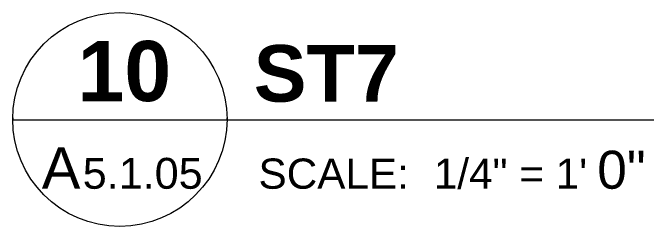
# Model space of a CAD drawing. Header units: inches. Extents: x -6061 to 13621, y -296 to 7483.
# Drawn here: x 12192.2 to 12298.8, y 52.8 to 88.8 of the extents above; entities that cross this region are included whole.
import ezdxf

# ---------------------------------------------------------------- set-up
doc = ezdxf.new("R2010")
doc.units = ezdxf.units.IN
doc.header["$MEASUREMENT"] = 0
doc.layers.get('0').update_dxf_attribs({"linetype": 'CONTINUOUS'})
doc.styles.add('Arial$001H0', font='arial.ttf')
doc.styles.add('Arial$101H0', font='arialbd.ttf')

msp = doc.modelspace()

# ---------------------------------------------------------------- linework, layer by layer
at = {"color": 7, "linetype": 'Continuous', "lineweight": 9, "true_color": 0x000007}
msp.add_line((12192.24714, 70.73809), (12392.95393, 70.73809), dxfattribs=at)
for points in [[(12192.24714, 70.81818), (12192.24714, 80.7494), (12200.25619, 88.75845), (12210.2675, 88.75845)], [(12210.2675, 88.75845), (12220.19872, 88.75845), (12228.20777, 80.7494), (12228.28786, 70.81818)], [(12192.24714, 70.81818), (12192.24714, 71.13854), (12192.24714, 71.13854), (12192.24714, 70.81818)], [(12210.2675, 52.79781), (12200.25619, 52.79781), (12192.24714, 60.88696), (12192.24714, 70.81818)], [(12228.28786, 70.81818), (12228.28786, 60.88696), (12220.19872, 52.79781), (12210.2675, 52.79781)], [(12228.28786, 70.81818), (12228.28786, 71.13854), (12228.28786, 71.13854), (12228.28786, 70.81818)]]:
    msp.add_open_spline(points, degree=3, dxfattribs=at)

# ---------------------------------------------------------------- texts
at = {"color": 7, "true_color": 0x000007}
for s, height, style, p in [('10', 10.140022, 'Arial$101H0', (12203.13932, 73.86151)), ('ST7', 9.52052, 'Arial$101H0', (12232.77277, 73.78142)), ('A', 6.97383, 'Arial$001H0', (12197.13254, 59.12485)), ('0"', 6.400615, 'Arial$001H0', (12290.51803, 59.12485)), ('5.1.05', 5.192527, 'Arial$001H0', (12204.02032, 59.12485)), ('SCALE:', 5.086183, 'Arial$001H0', (12233.5737, 59.12485)), ('1/4" = 1\'', 5.083054, 'Arial$001H0', (12263.04702, 59.12485))]:
    msp.add_text(s, height=height, dxfattribs=dict(at, style=style)).set_placement(p)

doc.saveas('drawing.dxf')
